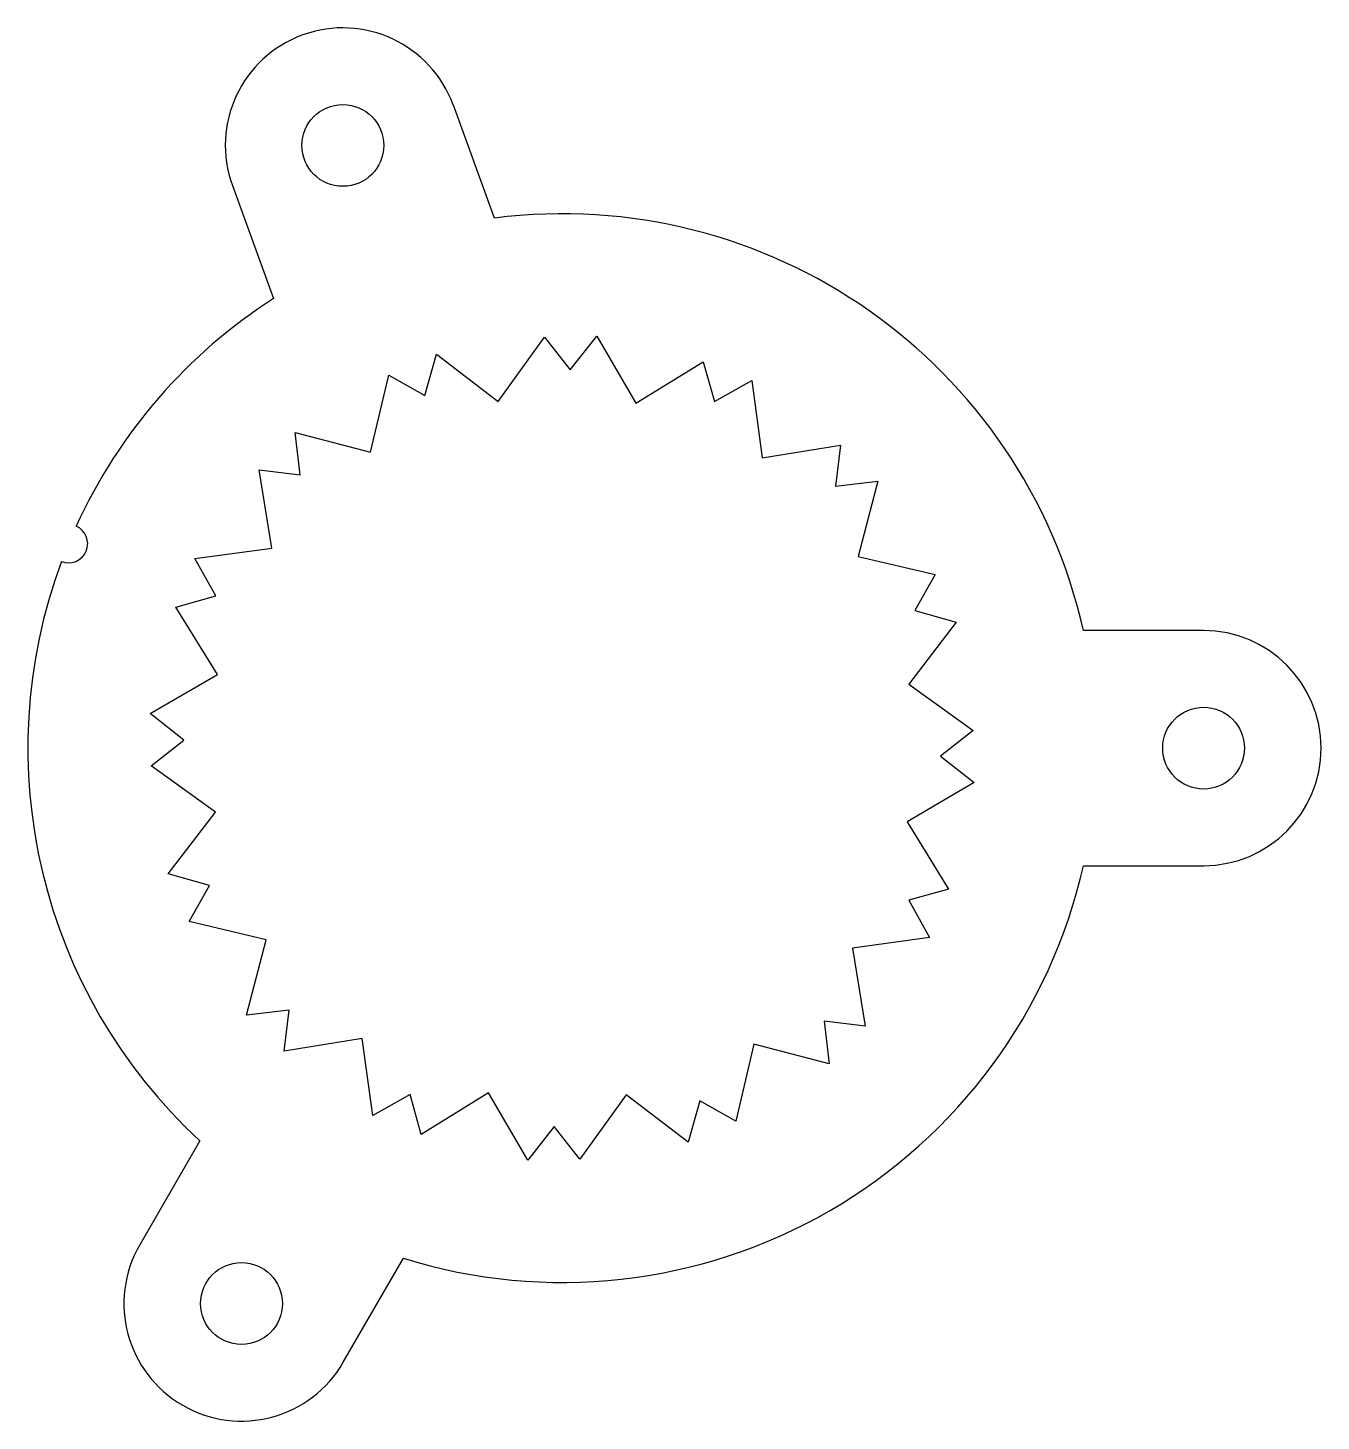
# Model space of a CAD drawing. Header units: millimetres. Extents: x -42 to 59, y -53 to 56.
import ezdxf

# ---------------------------------------------------------------- set-up
doc = ezdxf.new("R2010")
doc.units = ezdxf.units.MM

msp = doc.modelspace()

# ---------------------------------------------------------------- linework, layer by layer
for p, q in [((-5.31, 41.48), (-8.52, 50.32)), ((-25.81, 44.03), (-22.6, 35.19)), ((-5.01, 27.14), (-1.38, 32.17)), ((-1.38, 32.17), (0.62, 29.61)), ((0.62, 29.61), (2.7, 32.25)), ((2.7, 32.25), (5.76, 26.99)), ((-10.76, 27.6), (-9.85, 30.83)), ((-9.85, 30.83), (-5.01, 27.14)), ((5.76, 26.99), (11.04, 30.24)), ((11.04, 30.24), (11.91, 27.12)), ((-15.01, 23.16), (-13.58, 29.19)), ((-13.58, 29.19), (-10.76, 27.6)), ((11.91, 27.12), (14.83, 28.76)), ((14.83, 28.76), (15.65, 22.73)), ((-20.89, 24.71), (-15.01, 23.16)), ((-20.5, 21.38), (-20.89, 24.71)), ((15.65, 22.73), (21.77, 23.72)), ((21.77, 23.72), (21.38, 20.5)), ((-23.72, 21.77), (-20.5, 21.38)), ((-22.73, 15.65), (-23.72, 21.77)), ((21.38, 20.5), (24.71, 20.89)), ((24.71, 20.89), (23.16, 15.01)), ((-28.76, 14.83), (-22.73, 15.65)), ((-27.12, 11.91), (-28.76, 14.83)), ((23.16, 15.01), (29.19, 13.58)), ((29.19, 13.58), (27.6, 10.76)), ((-30.24, 11.04), (-27.12, 11.91)), ((-26.99, 5.76), (-30.24, 11.04)), ((30.83, 9.85), (27.14, 5.01)), ((27.6, 10.76), (30.83, 9.85)), ((50.2, 9.2), (40.8, 9.2)), ((-32.25, 2.7), (-26.99, 5.76)), ((27.14, 5.01), (32.17, 1.38)), ((-29.61, 0.62), (-32.25, 2.7)), ((32.17, 1.38), (29.61, -0.62)), ((-32.17, -1.38), (-29.61, 0.62)), ((29.61, -0.62), (32.25, -2.7)), ((-27.14, -5.01), (-32.17, -1.38)), ((32.25, -2.7), (26.99, -5.76)), ((-30.83, -9.85), (-27.14, -5.01)), ((26.99, -5.76), (30.24, -11.04)), ((40.8, -9.2), (50.2, -9.2)), ((-27.6, -10.76), (-30.83, -9.85)), ((-29.19, -13.58), (-27.6, -10.76)), ((30.24, -11.04), (27.12, -11.91)), ((27.12, -11.91), (28.76, -14.83)), ((-23.16, -15.01), (-29.19, -13.58)), ((-24.71, -20.89), (-23.16, -15.01)), ((28.76, -14.83), (22.73, -15.65)), ((22.73, -15.65), (23.72, -21.77)), ((-21.38, -20.5), (-24.71, -20.89)), ((-21.77, -23.72), (-21.38, -20.5)), ((20.5, -21.38), (20.89, -24.71)), ((23.72, -21.77), (20.5, -21.38)), ((-15.65, -22.73), (-21.77, -23.72)), ((-14.83, -28.76), (-15.65, -22.73)), ((15.01, -23.16), (13.58, -29.19)), ((20.89, -24.71), (15.01, -23.16)), ((-11.91, -27.12), (-14.83, -28.76)), ((-11.04, -30.24), (-11.91, -27.12)), ((-5.76, -26.99), (-11.04, -30.24)), ((-2.7, -32.25), (-5.76, -26.99)), ((5.01, -27.14), (1.38, -32.17)), ((9.85, -30.83), (5.01, -27.14)), ((10.76, -27.6), (9.85, -30.83)), ((13.58, -29.19), (10.76, -27.6)), ((-0.62, -29.61), (-2.7, -32.25)), ((1.38, -32.17), (-0.62, -29.61)), ((-28.37, -30.73), (-33.07, -38.87)), ((-17.13, -48.07), (-12.43, -39.93))]:
    msp.add_line(p, q)
for centre in [(-17.17, 47.17), (50.2, 0), (-25.1, -43.47)]:
    msp.add_circle(centre, 3.2)
for centre, radius, start, end in [((-17.17, 47.17), 9.2, 20, 200), ((0, 0), 41.82, 12.7082, 97.2918), ((0, 0), 41.82, 122.7082, 155.4448), ((-38.64, 16), 1.5, 248.5276, 426.4724), ((0, 0), 41.82, 159.5552, 227.2918), ((50.2, 0), 9.2, -90, 90), ((0, 0), 41.82, 252.7082, 347.2918), ((-25.1, -43.47), 9.2, 150, 330)]:
    msp.add_arc(centre, radius, start, end)

doc.saveas('drawing.dxf')
